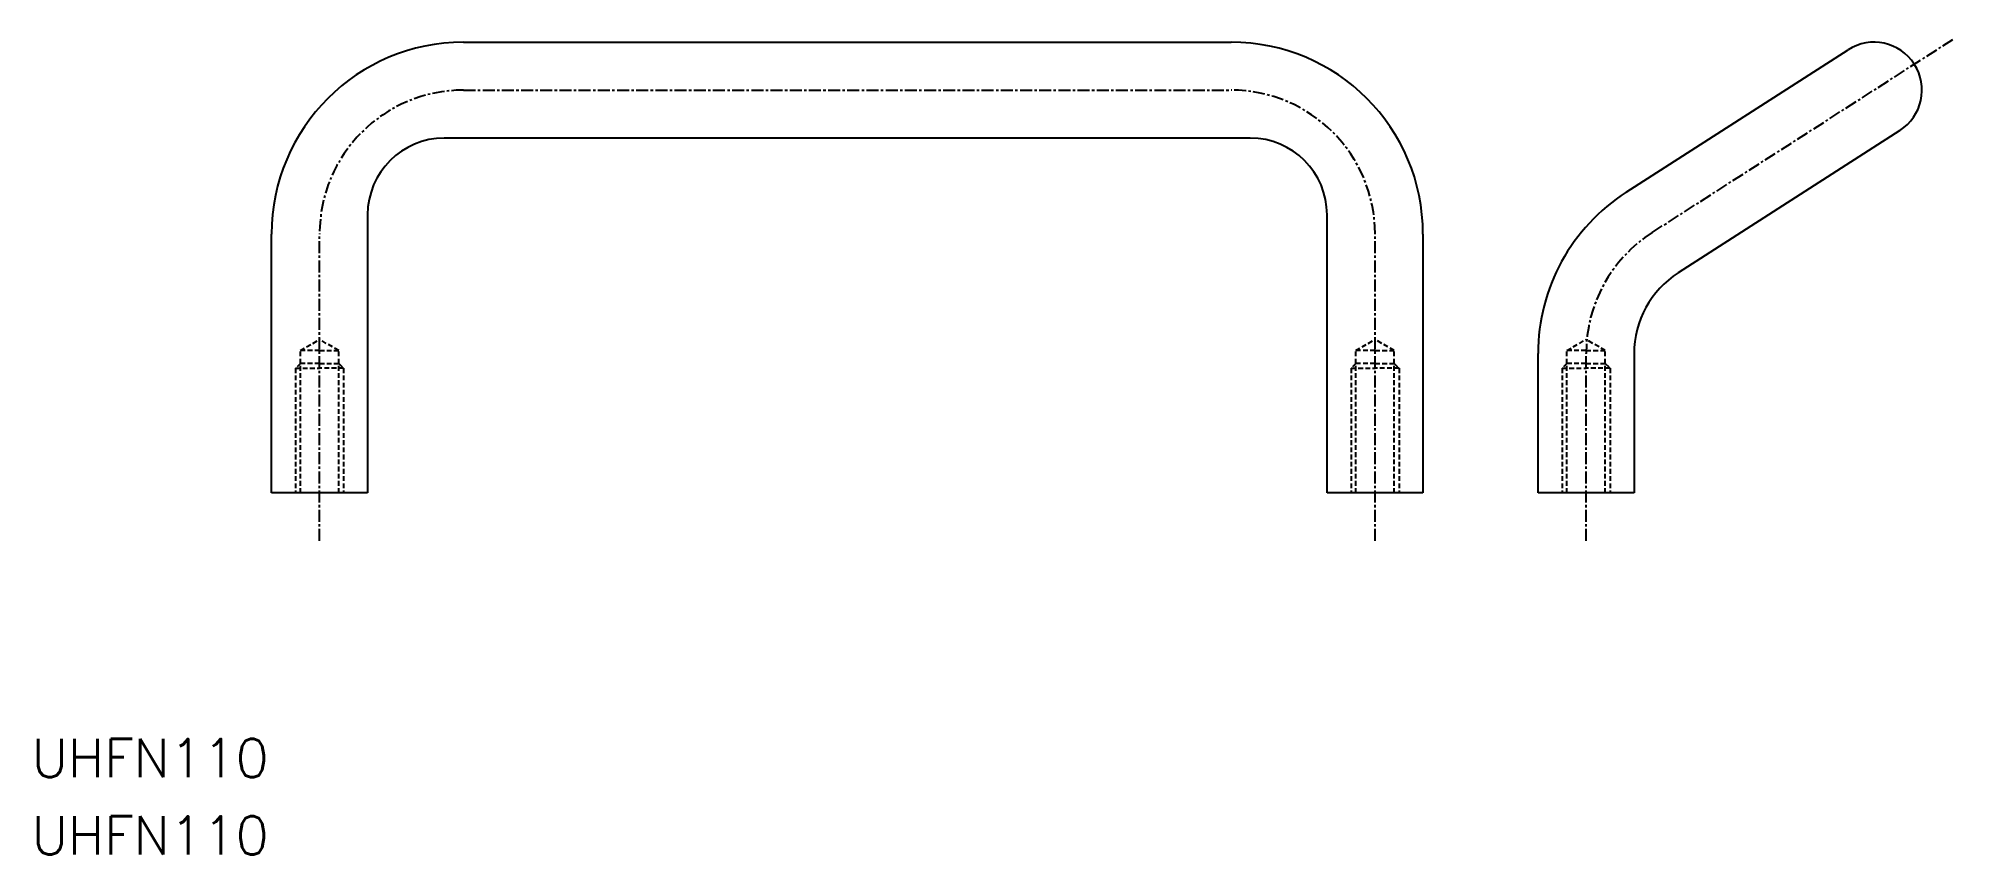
# Model space of a CAD drawing. Extents: x -29 to 170, y -38 to 47.
import ezdxf

# ---------------------------------------------------------------- set-up
doc = ezdxf.new("R2010")
doc.units = 0
doc.linetypes.add('CENTER', pattern=[2, 1.25, -0.25, 0.25, -0.25])
doc.linetypes.add('DASHED', pattern=[0.75, 0.5, -0.25])
doc.layers.get('0').update_dxf_attribs({"linetype": 'CONTINUOUS'})
doc.layers.add('CENTER', color=1, linetype='CENTER')
doc.styles.get("Standard").update_dxf_attribs({"font": 'txt.shx', "bigfont": 'bigfont.shx'})

msp = doc.modelspace()

# ---------------------------------------------------------------- linework, layer by layer
at = {"color": 7, "linetype": 'CONTINUOUS'}
for p, q in [((15, 47), (95, 47)), ((136.19, 31.37), (159.3, 46.21)), ((97, 37), (13, 37)), ((164.7, 37.79), (141.6, 22.95)), ((5, 29), (5, 0)), ((105, 0), (105, 29)), ((-5, 0), (-5, 27)), ((115, 27), (115, 0)), ((127, 0), (127, 14.54)), ((137, 14.54), (137, 0)), ((5, 0), (-5, 0)), ((115, 0), (105, 0)), ((137, 0), (127, 0))]:
    msp.add_line(p, q, dxfattribs=at)
at = {"color": 3, "linetype": 'DASHED'}
for p, q in [((-2, 14.85), (0, 16)), ((2, 14.85), (0, 16)), ((108, 14.85), (110, 16)), ((112, 14.85), (110, 16)), ((130, 14.85), (132, 16)), ((134, 14.85), (132, 16)), ((0, 14.85), (-2, 14.85)), ((-2, 0), (-2, 14.85)), ((0, 14.85), (2, 14.85)), ((2, 0), (2, 14.85)), ((108, 0), (108, 14.85)), ((110, 14.85), (108, 14.85)), ((110, 14.85), (112, 14.85)), ((112, 0), (112, 14.85)), ((130, 0), (130, 14.85)), ((132, 14.85), (130, 14.85)), ((132, 14.85), (134, 14.85)), ((134, 0), (134, 14.85)), ((-2, 13.5), (-2.5, 13)), ((-2.5, 13), (0, 13)), ((-2.5, 13), (-2.5, 0)), ((0, 13.5), (-2, 13.5)), ((0, 13.5), (2, 13.5)), ((2.5, 13), (0, 13)), ((2, 13.5), (2.5, 13)), ((2.5, 13), (2.5, 0)), ((108, 13.5), (107.5, 13)), ((107.5, 13), (107.5, 0)), ((107.5, 13), (110, 13)), ((110, 13.5), (108, 13.5)), ((110, 13.5), (112, 13.5)), ((112.5, 13), (110, 13)), ((112, 13.5), (112.5, 13)), ((112.5, 13), (112.5, 0)), ((130, 13.5), (129.5, 13)), ((129.5, 13), (129.5, 0)), ((129.5, 13), (132, 13)), ((132, 13.5), (130, 13.5)), ((132, 13.5), (134, 13.5)), ((134.5, 13), (132, 13)), ((134, 13.5), (134.5, 13)), ((134.5, 13), (134.5, 0))]:
    msp.add_line(p, q, dxfattribs=at)
at = {"color": 7, "linetype": 'CONTINUOUS'}
for centre, radius, start, end in [((15, 27), 20, 90, 180), ((95, 27), 20, 0, 90), ((162, 42), 5, 302.7126, 122.7126), ((13, 29), 8, 90, 180), ((97, 29), 8, 0, 90), ((147, 14.54), 20, 122.7126, 180), ((147, 14.54), 10, 122.7126, 180)]:
    msp.add_arc(centre, radius, start, end, dxfattribs=at)
at = {"layer": 'CENTER', "color": 1, "linetype": 'CENTER'}
for p, q in [((138.89, 27.16), (170.41, 47.4)), ((15, 42), (95, 42)), ((0, -5), (0, 27)), ((110, -5), (110, 27)), ((132, -5), (132, 14.54))]:
    msp.add_line(p, q, dxfattribs=at)
for centre, start, end in [((15, 27), 90, 180), ((95, 27), 0, 90), ((147, 14.54), 122.7126, 180)]:
    msp.add_arc(centre, 15, start, end, dxfattribs=at)

# ---------------------------------------------------------------- texts
at = {"color": 7, "linetype": 'CONTINUOUS'}
for p in [(-30, -29.64), (-30, -37.71)]:
    msp.add_text('UHFN110', height=4, dxfattribs=at).set_placement(p)

doc.saveas('drawing.dxf')
